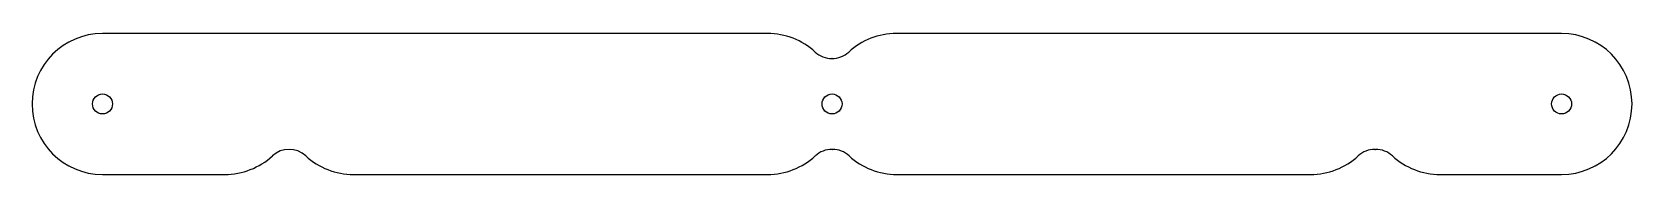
# Model space of a CAD drawing. Header units: millimetres. Extents: x 0 to 273, y 0 to 24.
import ezdxf

# ---------------------------------------------------------------- set-up
doc = ezdxf.new("R2010")
doc.units = ezdxf.units.MM

msp = doc.modelspace()

# ---------------------------------------------------------------- linework, layer by layer
at = {"color": 0}
for p, q in [((125.39, 24.33), (12.13, 24.33)), ((260.61, 24.33), (147.33, 24.33)), ((136.37, 20.06), (136.35, 20.06)), ((136.37, 4.6), (136.45, 4.6)), ((228.82, 4.6), (228.95, 4.6)), ((12.13, 0.33), (32.95, 0.33)), ((54.87, 0.33), (125.4, 0.33)), ((147.41, 0.33), (217.86, 0.33)), ((239.91, 0.33), (260.61, 0.33))]:
    msp.add_line(p, q, dxfattribs=at)
for centre in [(12.13, 12.33), (136.37, 12.33), (260.61, 12.33)]:
    msp.add_circle(centre, 1.7, dxfattribs=at)
for centre, radius, start, end in [((12.13, 12.33), 12, 90, 270), ((125.39, 12.33), 12, 47.4227, 90), ((147.33, 12.33), 12, 90, 132.5773), ((260.61, 12.33), 12, 270, 90), ((136.35, 24.26), 4.2, 227.4227, 270), ((136.37, 24.26), 4.2, 270, 312.5773), ((32.95, 12.33), 12, 270, 312.5773), ((43.91, 0.4), 4.2, 47.4227, 132.5773), ((54.87, 12.33), 12, 227.4227, 270), ((125.4, 12.33), 12, 270, 312.5773), ((136.37, 0.4), 4.2, 90, 132.5773), ((136.45, 0.4), 4.2, 47.4227, 90), ((147.41, 12.33), 12, 227.4227, 270), ((217.86, 12.33), 12, 270, 312.5773), ((228.82, 0.4), 4.2, 90, 132.5773), ((228.95, 0.4), 4.2, 47.4227, 90), ((239.91, 12.33), 12, 227.4227, 270)]:
    msp.add_arc(centre, radius, start, end, dxfattribs=at)

doc.saveas('drawing.dxf')
